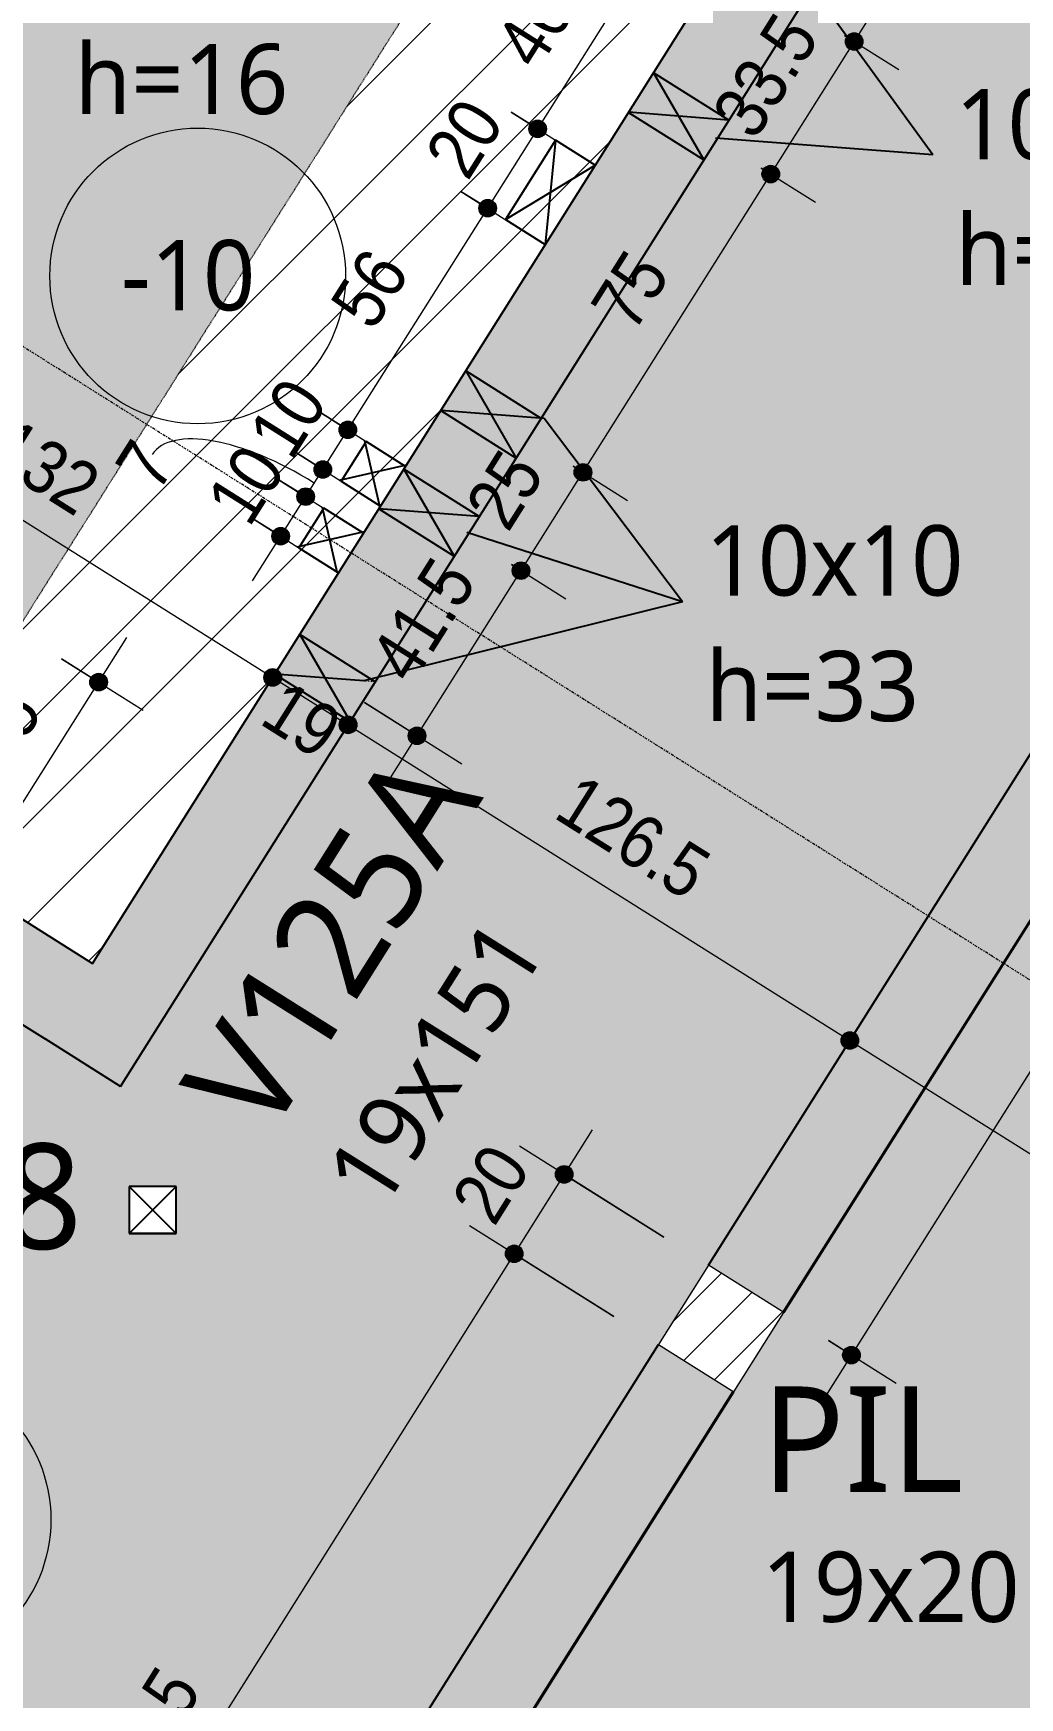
# Model space of a CAD drawing. Extents: x -2131 to 52870, y -3196 to 88043.
# Drawn here: x 42429.2 to 42639.5, y 1501.5 to 1856.6 of the extents above; entities that cross this region are included whole.
import ezdxf

# ---------------------------------------------------------------- set-up
doc = ezdxf.new("R2010")
doc.units = 0
for name, pattern in [('Centro de 6 mm', [1.32, 0.6, -0.24, 0.24, -0.24]), ('Hidden 1_5', [0.22, 0.15, -0.07]), ('Traço', [0.635, 0.3175, -0.3175])]:
    doc.linetypes.add(name, pattern=pattern)
for name, color, linetype, lineweight in [('A-ANNO-DIMS', 7, 'Continuous', 9), ('A-ANNO-DIMS-75', 7, 'Continuous', 9), ('A-DETL-GENF', 7, 'Continuous', 18), ('A-DETL-THIN', 7, 'Continuous', 25), ('A-FLOR', 7, 'Continuous', 25), ('A-FLOR-IDEN', 7, 'Continuous', 9), ('A-GENM', 7, 'Continuous', 25), ('A-GENM-HDLN', 7, 'Traço', 18), ('A-GENM-IDEN', 7, 'Continuous', 9), ('G-ANNO-SYMB', 7, 'Continuous', 9), ('S-BEAM', 7, 'Continuous', 25), ('S-BEAM-HDLN', 7, 'Traço', 25), ('S-BEAM-IDEN', 7, 'Continuous', 9), ('S-COLS-IDEN', 7, 'Continuous', 9)]:
    doc.layers.add(name, color=color, linetype=linetype, lineweight=lineweight)
doc.layers.add('A-DETL', color=7, linetype='Continuous', lineweight=18, true_color=0x00a600)
doc.styles.add('Fira Sans_3', font='', dxfattribs={"width": 0.9, "height": 11.25})
doc.styles.add('Gadugi', font='gadugi.ttf', dxfattribs={"height": 15})
doc.styles.add('Gadugi_6', font='gadugi.ttf', dxfattribs={"height": 22.5})
doc.styles.get('Fira Sans_3').set_extended_font_data('Fira Sans')
doc.dimstyles.new('PED_1_5mm_ESQ_3', dxfattribs={"dimscale": 30.48, "dimtxt": 15.344768, "dimasz": 0.492126, "dimexe": 0.369094, "dimexo": 0.369094, "dimgap": 0.073819, "dimtad": 1, "dimdec": 1, "dimrnd": 0.5, "dimdsep": 46, "dimtxsty": 'Fira Sans_3', "dimblk1": 'DOTSMALL', "dimblk2": 'DOTSMALL', "dimsah": 1, "dimcen": 0.09, "dimdle": 0.369094, "dimazin": 0, "dimtfac": 1, "dimtdec": 4, "dimtix": 1, "dimtmove": 0, "dimatfit": 3, "dimfxl": 1, "dimtvp": 1, "dimtolj": 1, "dimtzin": 0, "dimarcsym": 2})
doc.dimstyles.new('PED_1_5mm_ESQ_5', dxfattribs={"dimscale": 30.48, "dimtxt": 15.344768, "dimasz": 0.492126, "dimexe": 0.369094, "dimexo": 0.369094, "dimgap": 0.073819, "dimtad": 1, "dimdec": 1, "dimrnd": 0.5, "dimdsep": 46, "dimtxsty": 'Fira Sans_3', "dimblk1": 'DOTSMALL', "dimblk2": 'DOTSMALL', "dimsah": 1, "dimcen": 0.09, "dimdle": 0.369094, "dimazin": 0, "dimtfac": 1, "dimtdec": 4, "dimtix": 1, "dimtmove": 1, "dimatfit": 3, "dimfxl": 1, "dimtvp": 1, "dimtolj": 1, "dimtzin": 0, "dimarcsym": 2})
doc.dimstyles.new('PED_1_5mm_ESQ_6', dxfattribs={"dimscale": 30.48, "dimtxt": 15.344768, "dimasz": 0.492126, "dimexe": 0.369094, "dimexo": 0.369094, "dimgap": 0.073819, "dimtad": 1, "dimdec": 1, "dimrnd": 0.5, "dimdsep": 46, "dimtxsty": 'Fira Sans_3', "dimblk1": 'DOTSMALL', "dimblk2": 'DOTSMALL', "dimsah": 1, "dimcen": 0.09, "dimdle": 0.369094, "dimazin": 0, "dimtfac": 1, "dimtdec": 4, "dimtix": 1, "dimtmove": 2, "dimatfit": 3, "dimfxl": 1, "dimtvp": 1, "dimtolj": 1, "dimtzin": 0, "dimarcsym": 2})
doc.dimstyles.new('PED_1_5mm_ESQ_7', dxfattribs={"dimscale": 30.48, "dimtxt": 15.344768, "dimasz": 0.492126, "dimexe": 0.369094, "dimexo": 0.369094, "dimgap": 0.073819, "dimtad": 1, "dimdec": 1, "dimrnd": 0.5, "dimdsep": 46, "dimtxsty": 'Fira Sans_3', "dimblk1": 'DOTSMALL', "dimblk2": 'DOTSMALL', "dimsah": 1, "dimcen": 0.09, "dimdle": 0.369094, "dimazin": 0, "dimtfac": 1, "dimtdec": 4, "dimtix": 1, "dimtmove": 0, "dimatfit": 3, "dimfxl": 1, "dimtvp": 1, "dimtolj": 1, "dimtzin": 0, "dimarcsym": 2})
pattern_1 = [(45, (44240.043, 0), (-10.6066, 10.6066), [])]

# ---------------------------------------------------------------- blocks, each defined once
blk = doc.blocks.new('PED_FURO_RETANGULAR_R04_2020 - 10x10x33-3488653-PL C 001 - FORMA DO TÉRREO')
at = {"layer": 'A-GENM-HDLN'}
for p, q in [((-5, 9.5), (5, -9.5)), ((-5, -9.5), (5, 9.5)), ((-5, -9.5), (-5, 9.5)), ((5, 9.5), (5, -9.5))]:
    blk.add_line(p, q, dxfattribs=at)
blk = doc.blocks.new('PED_FURO_RETANGULAR_R04_2020 - 10x10x33-V34-PL C 001 - FORMA DO TÉRREO')
at = {"layer": 'A-GENM-HDLN'}
for p, q in [((-5, 9.5), (5, -9.5)), ((-5, -9.5), (5, 9.5)), ((-5, -9.5), (-5, 9.5)), ((5, 9.5), (5, -9.5))]:
    blk.add_line(p, q, dxfattribs=at)
blk = doc.blocks.new('PED_FURO_RETANGULAR_R04_2020 - 10x10x33-V35-PL C 001 - FORMA DO TÉRREO')
at = {"layer": 'A-GENM-HDLN'}
for p, q in [((-5, 9.5), (5, -9.5)), ((-5, -9.5), (5, 9.5)), ((-5, -9.5), (-5, 9.5)), ((5, 9.5), (5, -9.5))]:
    blk.add_line(p, q, dxfattribs=at)
blk = doc.blocks.new('PED_TAG_LAJE_R03 - TÍTULO_ESPESSURA_REBAIXO-2582888-PL C 001 - FORMA DO TÉRREO')
at = {"layer": 'A-FLOR-IDEN'}
blk.add_circle((-0.1083, -0.7611), 0.4205, dxfattribs=at)
blk = doc.blocks.new('DIMBLOCK196-PL C 001 - FORMA DO TÉRREO')
at = {"layer": 'A-ANNO-DIMS-75', "transparency": 16777216}
h = blk.add_hatch(color=256, dxfattribs=at)
edge = h.paths.add_edge_path(flags=0)
edge.add_arc((42368.68, 1789.38), 1.87, 0, 360)
h = blk.add_hatch(color=256, dxfattribs=at)
edge = h.paths.add_edge_path(flags=0)
edge.add_arc((42480.21, 1719.19), 1.88, 0, 360)
for p, q in [((42364.1, 1782.1), (42374.68, 1798.9)), ((42368.68, 1789.38), (42364.1, 1782.1)), ((42368.68, 1789.38), (42480.21, 1719.19)), ((42475.63, 1711.91), (42486.2, 1728.71)), ((42480.21, 1719.19), (42475.63, 1711.91))]:
    blk.add_line(p, q, dxfattribs=at)
for centre, radius in [((42368.68, 1789.38), 1.87), ((42480.21, 1719.19), 1.88)]:
    blk.add_circle(centre, radius, dxfattribs=at)
at = {"layer": 'A-ANNO-DIMS-75', "color": 0, "transparency": 16777216, "insert": (42425.2, 1774.88), "char_height": 11.25, "width": 24.7877, "attachment_point": 1, "rotation": 327.8147, "line_spacing_factor": 1.049215, "style": 'Fira Sans_3'}
blk.add_mtext('132', dxfattribs=at)
blk = doc.blocks.new('_DotSmall')
at = {"color": 0, "linetype": 'ByBlock', "const_width": 0.5}
blk.add_lwpolyline([(-0.0625, 0, 1), (0.0625, 0, 1)], format="xyb", close=True, dxfattribs=at)
blk = doc.blocks.new('DIMBLOCK197-PL C 001 - FORMA DO TÉRREO')
at = {"layer": 'A-ANNO-DIMS-75', "transparency": 16777216}
h = blk.add_hatch(color=256, dxfattribs=at)
edge = h.paths.add_edge_path(flags=0)
edge.add_arc((42480.21, 1719.19), 1.88, 0, 360)
h = blk.add_hatch(color=256, dxfattribs=at)
edge = h.paths.add_edge_path(flags=0)
edge.add_arc((42496.29, 1709.07), 1.88, 0, 360)
for p, q in [((42475.63, 1711.91), (42486.2, 1728.71)), ((42480.21, 1719.19), (42475.63, 1711.91)), ((42480.21, 1719.19), (42496.29, 1709.07)), ((42491.71, 1701.79), (42502.28, 1718.59)), ((42496.29, 1709.07), (42491.71, 1701.79))]:
    blk.add_line(p, q, dxfattribs=at)
for centre in [(42480.21, 1719.19), (42496.29, 1709.07)]:
    blk.add_circle(centre, 1.88, dxfattribs=at)
at = {"layer": 'A-ANNO-DIMS-75', "color": 0, "transparency": 16777216, "insert": (42483.07, 1719.01), "char_height": 11.25, "width": 16.7612, "attachment_point": 1, "rotation": 327.8147, "line_spacing_factor": 1.049215, "style": 'Fira Sans_3'}
blk.add_mtext('19', dxfattribs=at)
blk = doc.blocks.new('DIMBLOCK198-PL C 001 - FORMA DO TÉRREO')
at = {"layer": 'A-ANNO-DIMS-75', "transparency": 16777216}
h = blk.add_hatch(color=256, dxfattribs=at)
edge = h.paths.add_edge_path(flags=0)
edge.add_arc((42496.29, 1709.07), 1.88, 0, 360)
h = blk.add_hatch(color=256, dxfattribs=at)
edge = h.paths.add_edge_path(flags=0)
edge.add_arc((42603.28, 1641.73), 1.87, 0, 360)
for p, q in [((42491.71, 1701.79), (42502.28, 1718.59)), ((42496.29, 1709.07), (42491.71, 1701.79)), ((42496.29, 1709.07), (42603.28, 1641.73)), ((42598.7, 1634.46), (42609.27, 1651.26)), ((42603.28, 1641.73), (42598.7, 1634.46))]:
    blk.add_line(p, q, dxfattribs=at)
for centre, radius in [((42496.29, 1709.07), 1.88), ((42603.28, 1641.73), 1.87)]:
    blk.add_circle(centre, radius, dxfattribs=at)
at = {"layer": 'A-ANNO-DIMS-75', "color": 0, "transparency": 16777216, "insert": (42545.79, 1698.98), "char_height": 11.25, "width": 38.2439, "attachment_point": 1, "rotation": 327.8147, "line_spacing_factor": 1.049215, "style": 'Fira Sans_3'}
blk.add_mtext('126.5', dxfattribs=at)
blk = doc.blocks.new('DIMBLOCK199-PL C 001 - FORMA DO TÉRREO')
at = {"layer": 'A-ANNO-DIMS-75', "transparency": 16777216}
h = blk.add_hatch(color=256, dxfattribs=at)
edge = h.paths.add_edge_path(flags=0)
edge.add_arc((42603.28, 1641.73), 1.87, 0, 360)
h = blk.add_hatch(color=256, dxfattribs=at)
edge = h.paths.add_edge_path(flags=0)
edge.add_arc((42732.5, 1560.4), 1.88, 0, 360)
for p, q in [((42598.7, 1634.46), (42609.27, 1651.26)), ((42603.28, 1641.73), (42598.7, 1634.46)), ((42603.28, 1641.73), (42732.5, 1560.4)), ((42727.92, 1553.13), (42738.49, 1569.93)), ((42732.5, 1560.4), (42727.92, 1553.13))]:
    blk.add_line(p, q, dxfattribs=at)
for centre, radius in [((42603.28, 1641.73), 1.87), ((42732.5, 1560.4), 1.88)]:
    blk.add_circle(centre, radius, dxfattribs=at)
at = {"layer": 'A-ANNO-DIMS-75', "color": 0, "transparency": 16777216, "insert": (42664.07, 1624.54), "char_height": 11.25, "width": 37.7717, "attachment_point": 1, "rotation": 327.8147, "line_spacing_factor": 1.049215, "style": 'Fira Sans_3'}
blk.add_mtext('152.5', dxfattribs=at)
blk = doc.blocks.new('DIMBLOCK264-PL C 001 - FORMA DO TÉRREO')
at = {"layer": 'A-ANNO-DIMS-75', "transparency": 16777216}
h = blk.add_hatch(color=256, dxfattribs=at)
edge = h.paths.add_edge_path(flags=0)
edge.add_arc((42443.09, 1718.19), 1.88, 0, 360)
h = blk.add_hatch(color=256, dxfattribs=at)
edge = h.paths.add_edge_path(flags=0)
edge.add_arc((42415.66, 1674.61), 1.88, 0, 360)
for p, q in [((42415.66, 1674.61), (42449.08, 1727.71)), ((42435.16, 1723.18), (42452.61, 1712.2)), ((42443.09, 1718.19), (42435.16, 1723.18)), ((42422.93, 1670.03), (42406.13, 1680.6)), ((42415.66, 1674.61), (42422.93, 1670.03))]:
    blk.add_line(p, q, dxfattribs=at)
for centre in [(42443.09, 1718.19), (42415.66, 1674.61)]:
    blk.add_circle(centre, 1.88, dxfattribs=at)
at = {"layer": 'A-ANNO-DIMS-75', "color": 0, "transparency": 16777216, "insert": (42407.79, 1695.57), "char_height": 11.25, "width": 29.2731, "attachment_point": 1, "rotation": 57.8147, "line_spacing_factor": 1.049215, "style": 'Fira Sans_3'}
blk.add_mtext('51.5', dxfattribs=at)
blk = doc.blocks.new('DIMBLOCK265-PL C 001 - FORMA DO TÉRREO')
at = {"layer": 'A-ANNO-DIMS-75', "transparency": 16777216}
h = blk.add_hatch(color=256, dxfattribs=at)
edge = h.paths.add_edge_path(flags=0)
edge.add_arc((42533.17, 1741.98), 1.87, 0, 360)
h = blk.add_hatch(color=256, dxfattribs=at)
edge = h.paths.add_edge_path(flags=0)
edge.add_arc((42510.99, 1706.73), 1.87, 0, 360)
for p, q in [((42505, 1697.21), (42533.17, 1741.98)), ((42531.11, 1743.28), (42542.7, 1735.99)), ((42533.17, 1741.98), (42531.11, 1743.28)), ((42499.75, 1713.81), (42520.51, 1700.74)), ((42510.99, 1706.73), (42499.75, 1713.81))]:
    blk.add_line(p, q, dxfattribs=at)
for centre in [(42533.17, 1741.98), (42510.99, 1706.73)]:
    blk.add_circle(centre, 1.87, dxfattribs=at)
at = {"layer": 'A-ANNO-DIMS-75', "color": 0, "transparency": 16777216, "insert": (42500.39, 1723.37), "char_height": 11.25, "width": 29.7452, "attachment_point": 1, "rotation": 57.8148, "line_spacing_factor": 1.049215, "style": 'Fira Sans_3'}
blk.add_mtext('41.5', dxfattribs=at)
blk = doc.blocks.new('DIMBLOCK266-PL C 001 - FORMA DO TÉRREO')
at = {"layer": 'A-ANNO-DIMS-75', "transparency": 16777216}
h = blk.add_hatch(color=256, dxfattribs=at)
edge = h.paths.add_edge_path(flags=0)
edge.add_arc((42546.36, 1762.94), 1.88, 0, 360)
h = blk.add_hatch(color=256, dxfattribs=at)
edge = h.paths.add_edge_path(flags=0)
edge.add_arc((42533.17, 1741.98), 1.87, 0, 360)
for p, q in [((42533.17, 1741.98), (42546.36, 1762.94)), ((42544.3, 1764.24), (42555.89, 1756.95)), ((42546.36, 1762.94), (42544.3, 1764.24)), ((42531.11, 1743.28), (42542.7, 1735.99)), ((42533.17, 1741.98), (42531.11, 1743.28))]:
    blk.add_line(p, q, dxfattribs=at)
for centre, radius in [((42546.36, 1762.94), 1.88), ((42533.17, 1741.98), 1.87)]:
    blk.add_circle(centre, radius, dxfattribs=at)
at = {"layer": 'A-ANNO-DIMS-75', "color": 0, "transparency": 16777216, "insert": (42520.86, 1755.88), "char_height": 11.25, "width": 17.2334, "attachment_point": 1, "rotation": 57.8148, "line_spacing_factor": 1.049215, "style": 'Fira Sans_3'}
blk.add_mtext('25', dxfattribs=at)
blk = doc.blocks.new('DIMBLOCK267-PL C 001 - FORMA DO TÉRREO')
at = {"layer": 'A-ANNO-DIMS-75', "transparency": 16777216}
h = blk.add_hatch(color=256, dxfattribs=at)
edge = h.paths.add_edge_path(flags=0)
edge.add_arc((42586.41, 1826.57), 1.87, 0, 360)
h = blk.add_hatch(color=256, dxfattribs=at)
edge = h.paths.add_edge_path(flags=0)
edge.add_arc((42546.36, 1762.94), 1.88, 0, 360)
for p, q in [((42546.36, 1762.94), (42586.41, 1826.57)), ((42584.35, 1827.86), (42595.93, 1820.57)), ((42586.41, 1826.57), (42584.35, 1827.86)), ((42544.3, 1764.24), (42555.89, 1756.95)), ((42546.36, 1762.94), (42544.3, 1764.24))]:
    blk.add_line(p, q, dxfattribs=at)
for centre, radius in [((42586.41, 1826.57), 1.87), ((42546.36, 1762.94), 1.88)]:
    blk.add_circle(centre, radius, dxfattribs=at)
at = {"layer": 'A-ANNO-DIMS-75', "color": 0, "transparency": 16777216, "insert": (42547.63, 1798.42), "char_height": 11.25, "width": 16.5251, "attachment_point": 1, "rotation": 57.8148, "line_spacing_factor": 1.049215, "style": 'Fira Sans_3'}
blk.add_mtext('75', dxfattribs=at)
blk = doc.blocks.new('DIMBLOCK268-PL C 001 - FORMA DO TÉRREO')
at = {"layer": 'A-ANNO-DIMS-75', "transparency": 16777216}
h = blk.add_hatch(color=256, dxfattribs=at)
edge = h.paths.add_edge_path(flags=0)
edge.add_arc((42604.2, 1854.84), 1.87, 0, 360)
h = blk.add_hatch(color=256, dxfattribs=at)
edge = h.paths.add_edge_path(flags=0)
edge.add_arc((42586.41, 1826.57), 1.87, 0, 360)
for p, q in [((42586.41, 1826.57), (42610.19, 1864.36)), ((42602.14, 1856.13), (42613.72, 1848.85)), ((42604.2, 1854.84), (42602.14, 1856.13)), ((42584.35, 1827.86), (42595.93, 1820.57)), ((42586.41, 1826.57), (42584.35, 1827.86))]:
    blk.add_line(p, q, dxfattribs=at)
for centre in [(42604.2, 1854.84), (42586.41, 1826.57)]:
    blk.add_circle(centre, 1.87, dxfattribs=at)
at = {"layer": 'A-ANNO-DIMS-75', "color": 0, "transparency": 16777216, "insert": (42573.46, 1839.46), "char_height": 11.25, "width": 30.4535, "attachment_point": 1, "rotation": 57.8148, "line_spacing_factor": 1.049215, "style": 'Fira Sans_3'}
blk.add_mtext('33.5', dxfattribs=at)
blk = doc.blocks.new('DIMBLOCK269-PL C 001 - FORMA DO TÉRREO')
at = {"layer": 'A-ANNO-DIMS-75', "transparency": 16777216}
h = blk.add_hatch(color=256, dxfattribs=at)
edge = h.paths.add_edge_path(flags=0)
edge.add_arc((42487.25, 1757.77), 1.87, 0, 360)
h = blk.add_hatch(color=256, dxfattribs=at)
edge = h.paths.add_edge_path(flags=0)
edge.add_arc((42481.91, 1749.31), 1.87, 0, 360)
for p, q in [((42481.62, 1761.31), (42496.76, 1751.76)), ((42487.25, 1757.77), (42481.62, 1761.31)), ((42475.91, 1739.79), (42487.25, 1757.77)), ((42476.28, 1752.86), (42491.43, 1743.31)), ((42481.91, 1749.31), (42476.28, 1752.86))]:
    blk.add_line(p, q, dxfattribs=at)
for centre in [(42487.25, 1757.77), (42481.91, 1749.31)]:
    blk.add_circle(centre, 1.87, dxfattribs=at)
at = {"layer": 'A-ANNO-DIMS-75', "color": 0, "transparency": 16777216, "insert": (42465.67, 1756.97), "char_height": 11.25, "width": 17.2334, "attachment_point": 1, "rotation": 57.7592, "line_spacing_factor": 1.049215, "style": 'Fira Sans_3'}
blk.add_mtext('10', dxfattribs=at)
blk = doc.blocks.new('DIMBLOCK270-PL C 001 - FORMA DO TÉRREO')
at = {"layer": 'A-ANNO-DIMS-75', "transparency": 16777216}
h = blk.add_hatch(color=256, dxfattribs=at)
edge = h.paths.add_edge_path(flags=0)
edge.add_arc((42490.89, 1763.54), 1.87, 0, 360)
h = blk.add_hatch(color=256, dxfattribs=at)
edge = h.paths.add_edge_path(flags=0)
edge.add_arc((42487.25, 1757.77), 1.87, 0, 360)
for p, q in [((42485.27, 1767.09), (42500.41, 1757.54)), ((42490.89, 1763.54), (42485.27, 1767.09)), ((42481.62, 1761.31), (42496.76, 1751.76)), ((42487.25, 1757.77), (42481.62, 1761.31)), ((42487.25, 1757.77), (42490.89, 1763.54))]:
    blk.add_line(p, q, dxfattribs=at)
for centre in [(42490.89, 1763.54), (42487.25, 1757.77)]:
    blk.add_circle(centre, 1.87, dxfattribs=at)
blk.add_ellipse((42481.99, 1749.44), major_axis=(-27.45, 17.31), ratio=0.408559, start_param=4.712389, end_param=6.283185, dxfattribs=at)
at = {"layer": 'A-ANNO-DIMS-75', "color": 0, "transparency": 16777216, "insert": (42446.22, 1764.32), "char_height": 11.25, "width": 7.7904, "attachment_point": 1, "rotation": 57.7592, "line_spacing_factor": 1.049215, "style": 'Fira Sans_3'}
blk.add_mtext('7', dxfattribs=at)
blk = doc.blocks.new('DIMBLOCK271-PL C 001 - FORMA DO TÉRREO')
at = {"layer": 'A-ANNO-DIMS-75', "transparency": 16777216}
h = blk.add_hatch(color=256, dxfattribs=at)
edge = h.paths.add_edge_path(flags=0)
edge.add_arc((42496.22, 1772), 1.87, 0, 360)
h = blk.add_hatch(color=256, dxfattribs=at)
edge = h.paths.add_edge_path(flags=0)
edge.add_arc((42490.89, 1763.54), 1.87, 0, 360)
for p, q in [((42490.61, 1775.54), (42505.74, 1766)), ((42496.22, 1772), (42490.61, 1775.54)), ((42490.89, 1763.54), (42496.22, 1772)), ((42485.27, 1767.09), (42500.41, 1757.54)), ((42490.89, 1763.54), (42485.27, 1767.09))]:
    blk.add_line(p, q, dxfattribs=at)
for centre in [(42496.22, 1772), (42490.89, 1763.54)]:
    blk.add_circle(centre, 1.87, dxfattribs=at)
at = {"layer": 'A-ANNO-DIMS-75', "color": 0, "transparency": 16777216, "insert": (42474.65, 1771.21), "char_height": 11.25, "width": 17.2334, "attachment_point": 1, "rotation": 57.7592, "line_spacing_factor": 1.049215, "style": 'Fira Sans_3'}
blk.add_mtext('10', dxfattribs=at)
blk = doc.blocks.new('DIMBLOCK272-PL C 001 - FORMA DO TÉRREO')
at = {"layer": 'A-ANNO-DIMS-75', "transparency": 16777216}
h = blk.add_hatch(color=256, dxfattribs=at)
edge = h.paths.add_edge_path(flags=0)
edge.add_arc((42526.05, 1819.29), 1.87, 0, 360)
h = blk.add_hatch(color=256, dxfattribs=at)
edge = h.paths.add_edge_path(flags=0)
edge.add_arc((42496.22, 1772), 1.87, 0, 360)
for p, q in [((42520.36, 1822.89), (42535.57, 1813.29)), ((42526.05, 1819.29), (42520.36, 1822.89)), ((42496.22, 1772), (42526.05, 1819.29)), ((42490.61, 1775.54), (42505.74, 1766)), ((42496.22, 1772), (42490.61, 1775.54))]:
    blk.add_line(p, q, dxfattribs=at)
for centre in [(42526.05, 1819.29), (42496.22, 1772)]:
    blk.add_circle(centre, 1.87, dxfattribs=at)
at = {"layer": 'A-ANNO-DIMS-75', "color": 0, "transparency": 16777216, "insert": (42492.07, 1798.83), "char_height": 11.25, "width": 17.9416, "attachment_point": 1, "rotation": 57.7592, "line_spacing_factor": 1.049215, "style": 'Fira Sans_3'}
blk.add_mtext('56', dxfattribs=at)
blk = doc.blocks.new('DIMBLOCK273-PL C 001 - FORMA DO TÉRREO')
at = {"layer": 'A-ANNO-DIMS-75', "transparency": 16777216}
h = blk.add_hatch(color=256, dxfattribs=at)
edge = h.paths.add_edge_path(flags=0)
edge.add_arc((42536.72, 1836.21), 1.87, 0, 360)
h = blk.add_hatch(color=256, dxfattribs=at)
edge = h.paths.add_edge_path(flags=0)
edge.add_arc((42526.05, 1819.29), 1.87, 0, 360)
for p, q in [((42531.03, 1839.8), (42546.24, 1830.21)), ((42536.72, 1836.21), (42531.03, 1839.8)), ((42526.05, 1819.29), (42536.72, 1836.21)), ((42520.36, 1822.89), (42535.57, 1813.29)), ((42526.05, 1819.29), (42520.36, 1822.89))]:
    blk.add_line(p, q, dxfattribs=at)
for centre in [(42536.72, 1836.21), (42526.05, 1819.29)]:
    blk.add_circle(centre, 1.87, dxfattribs=at)
at = {"layer": 'A-ANNO-DIMS-75', "color": 0, "transparency": 16777216, "insert": (42512.27, 1830.86), "char_height": 11.25, "width": 18.1776, "attachment_point": 1, "rotation": 57.7592, "line_spacing_factor": 1.049215, "style": 'Fira Sans_3'}
blk.add_mtext('20', dxfattribs=at)
blk = doc.blocks.new('DIMBLOCK274-PL C 001 - FORMA DO TÉRREO')
at = {"layer": 'A-ANNO-DIMS-75', "transparency": 16777216}
h = blk.add_hatch(color=256, dxfattribs=at)
edge = h.paths.add_edge_path(flags=0)
edge.add_arc((42561.65, 1875.73), 1.87, 0, 360)
h = blk.add_hatch(color=256, dxfattribs=at)
edge = h.paths.add_edge_path(flags=0)
edge.add_arc((42536.72, 1836.21), 1.87, 0, 360)
for p, q in [((42555.91, 1879.35), (42571.16, 1869.73)), ((42561.65, 1875.73), (42555.91, 1879.35)), ((42536.72, 1836.21), (42561.65, 1875.73)), ((42531.03, 1839.8), (42546.24, 1830.21)), ((42536.72, 1836.21), (42531.03, 1839.8))]:
    blk.add_line(p, q, dxfattribs=at)
for centre in [(42561.65, 1875.73), (42536.72, 1836.21)]:
    blk.add_circle(centre, 1.87, dxfattribs=at)
at = {"layer": 'A-ANNO-DIMS-75', "color": 0, "transparency": 16777216, "insert": (42527.13, 1854.41), "char_height": 11.25, "width": 31.3978, "attachment_point": 1, "rotation": 57.7592, "line_spacing_factor": 1.049215, "style": 'Fira Sans_3'}
blk.add_mtext('46.5', dxfattribs=at)
blk = doc.blocks.new('DIMBLOCK339-PL C 001 - FORMA DO TÉRREO')
at = {"layer": 'A-ANNO-DIMS-75', "transparency": 16777216}
h = blk.add_hatch(color=256, dxfattribs=at)
edge = h.paths.add_edge_path(flags=0)
edge.add_arc((43055.57, 1707.62), 1.87, 0, 360)
h = blk.add_hatch(color=256, dxfattribs=at)
edge = h.paths.add_edge_path(flags=0)
edge.add_arc((42660.65, 1080.14), 1.87, 0, 360)
for p, q in [((42942.37, 1778.86), (43065.09, 1701.62)), ((43055.57, 1707.62), (42942.37, 1778.86)), ((43055.57, 1707.62), (42654.66, 1070.62)), ((42547.45, 1151.39), (42670.18, 1074.15)), ((42660.65, 1080.14), (42547.45, 1151.39))]:
    blk.add_line(p, q, dxfattribs=at)
for centre in [(43055.57, 1707.62), (42660.65, 1080.14)]:
    blk.add_circle(centre, 1.87, dxfattribs=at)
at = {"layer": 'A-ANNO-DIMS-75', "color": 0, "transparency": 16777216, "insert": (42834.69, 1390.14), "char_height": 11.25, "width": 37.5357, "attachment_point": 1, "rotation": 57.8147, "line_spacing_factor": 1.049215, "style": 'Fira Sans_3'}
blk.add_mtext('741.5', dxfattribs=at)
blk = doc.blocks.new('DIMBLOCK522-PL C 001 - FORMA DO TÉRREO')
at = {"layer": 'A-ANNO-DIMS-75', "transparency": 16777216}
h = blk.add_hatch(color=256, dxfattribs=at)
edge = h.paths.add_edge_path(flags=0)
edge.add_arc((42758.65, 1638.33), 1.88, 0, 360)
h = blk.add_hatch(color=256, dxfattribs=at)
edge = h.paths.add_edge_path(flags=0)
edge.add_arc((42546.39, 1301.06), 1.88, 0, 360)
for p, q in [((42765.53, 1634), (42749.13, 1644.32)), ((42540.39, 1291.54), (42758.65, 1638.33)), ((42758.65, 1638.33), (42765.53, 1634)), ((42553.26, 1296.74), (42536.86, 1307.06)), ((42546.39, 1301.06), (42553.26, 1296.74))]:
    blk.add_line(p, q, dxfattribs=at)
for centre in [(42758.65, 1638.33), (42546.39, 1301.06)]:
    blk.add_circle(centre, 1.88, dxfattribs=at)
at = {"layer": 'A-ANNO-DIMS-75', "color": 0, "transparency": 16777216, "insert": (42628.47, 1464.95), "char_height": 11.25, "width": 40.3685, "attachment_point": 1, "rotation": 57.8147, "line_spacing_factor": 1.049215, "style": 'Fira Sans_3'}
blk.add_mtext('398.5', dxfattribs=at)
blk = doc.blocks.new('DIMBLOCK631-PL C 001 - FORMA DO TÉRREO')
at = {"layer": 'A-ANNO-DIMS-75', "transparency": 16777216}
h = blk.add_hatch(color=256, dxfattribs=at)
edge = h.paths.add_edge_path(flags=0)
edge.add_arc((42542.36, 1613.17), 1.88, 0, 360)
h = blk.add_hatch(color=256, dxfattribs=at)
edge = h.paths.add_edge_path(flags=0)
edge.add_arc((42531.71, 1596.24), 1.87, 0, 360)
for p, q in [((42548.35, 1622.69), (42531.71, 1596.24)), ((42563.59, 1599.8), (42532.84, 1619.16)), ((42542.36, 1613.17), (42563.59, 1599.8)), ((42552.94, 1582.88), (42522.19, 1602.23)), ((42531.71, 1596.24), (42552.94, 1582.88))]:
    blk.add_line(p, q, dxfattribs=at)
for centre, radius in [((42542.36, 1613.17), 1.88), ((42531.71, 1596.24), 1.87)]:
    blk.add_circle(centre, radius, dxfattribs=at)
at = {"layer": 'A-ANNO-DIMS-75', "color": 0, "transparency": 16777216, "insert": (42517.91, 1607.79), "char_height": 11.25, "width": 18.1776, "attachment_point": 1, "rotation": 57.8147, "line_spacing_factor": 1.049215, "style": 'Fira Sans_3'}
blk.add_mtext('20', dxfattribs=at)
blk = doc.blocks.new('DIMBLOCK632-PL C 001 - FORMA DO TÉRREO')
at = {"layer": 'A-ANNO-DIMS-75', "transparency": 16777216}
h = blk.add_hatch(color=256, dxfattribs=at)
edge = h.paths.add_edge_path(flags=0)
edge.add_arc((42531.71, 1596.24), 1.87, 0, 360)
h = blk.add_hatch(color=256, dxfattribs=at)
edge = h.paths.add_edge_path(flags=0)
edge.add_arc((42391.35, 1373.24), 1.87, 0, 360)
for p, q in [((42552.94, 1582.88), (42522.19, 1602.23)), ((42531.71, 1596.24), (42391.35, 1373.24)), ((42531.71, 1596.24), (42552.94, 1582.88)), ((42384.08, 1377.82), (42400.88, 1367.25)), ((42391.35, 1373.24), (42384.08, 1377.82))]:
    blk.add_line(p, q, dxfattribs=at)
for centre in [(42531.71, 1596.24), (42391.35, 1373.24)]:
    blk.add_circle(centre, 1.87, dxfattribs=at)
at = {"layer": 'A-ANNO-DIMS-75', "color": 0, "transparency": 16777216, "insert": (42437.69, 1480.33), "char_height": 11.25, "width": 39.4243, "attachment_point": 1, "rotation": 57.8147, "line_spacing_factor": 1.049215, "style": 'Fira Sans_3'}
blk.add_mtext('263.5', dxfattribs=at)
blk = doc.blocks.new('DIMBLOCK640-PL C 001 - FORMA DO TÉRREO')
at = {"layer": 'A-ANNO-DIMS-75', "transparency": 16777216}
h = blk.add_hatch(color=256, dxfattribs=at)
edge = h.paths.add_edge_path(flags=0)
edge.add_arc((42738.64, 1789.16), 1.87, 0, 360)
h = blk.add_hatch(color=256, dxfattribs=at)
edge = h.paths.add_edge_path(flags=0)
edge.add_arc((42603.61, 1574.62), 1.87, 0, 360)
for p, q in [((42733.75, 1792.24), (42748.16, 1783.17)), ((42738.64, 1789.16), (42733.75, 1792.24)), ((42738.64, 1789.16), (42597.62, 1565.1)), ((42598.72, 1577.7), (42613.14, 1568.62)), ((42603.61, 1574.62), (42598.72, 1577.7))]:
    blk.add_line(p, q, dxfattribs=at)
for centre in [(42738.64, 1789.16), (42603.61, 1574.62)]:
    blk.add_circle(centre, 1.87, dxfattribs=at)
at = {"layer": 'A-ANNO-DIMS-75', "color": 0, "transparency": 16777216, "insert": (42647.4, 1677.65), "char_height": 11.25, "width": 38.9521, "attachment_point": 1, "rotation": 57.8147, "line_spacing_factor": 1.049215, "style": 'Fira Sans_3'}
blk.add_mtext('253.5', dxfattribs=at)

msp = doc.modelspace()

# ---------------------------------------------------------------- hatches: boundary and pattern name
at = {"layer": 'A-DETL-GENF', "true_color": 0x48b948}
h = msp.add_hatch(dxfattribs=at)
h.set_pattern_fill('FP_6', color=95, style=0, pattern_type=2)
h.set_pattern_definition(pattern_1)
h.paths.add_polyline_path([(42441.795, 1658.155), (42494.261, 1741.518), (42485.799, 1746.855), (42491.166, 1755.292), (42499.588, 1749.981), (42503.226, 1755.762), (42494.787, 1761.084), (42500.122, 1769.542), (42508.552, 1764.225), (42538.335, 1811.546), (42529.873, 1816.884), (42540.543, 1833.8), (42548.988, 1828.473), (42573.875, 1868.016), (42565.427, 1873.345), (42570.761, 1881.803), (42579.202, 1876.479), (42582.812, 1882.215), (42574.354, 1887.549), (42579.688, 1896.008), (42588.138, 1890.678), (42638.236, 1970.276), (42550.971, 2025.198), (42545.68, 2016.809), (42537.222, 2022.144), (42542.508, 2030.525), (42526.515, 2040.579), (42484.291, 2066.84), (42484.291, 2066.936), (42456.932, 2023.465), (42567.261, 1954.192), (42425.64, 1729.173), (42315.385, 1798.565), (42287.953, 1754.979), (42345.919, 1718.496), (42351.231, 1726.918), (42359.689, 1721.583), (42354.382, 1713.17), (42438.19, 1660.423)], flags=0)
h = msp.add_hatch(dxfattribs=at)
h.set_pattern_fill('FP_6', color=95, style=0, pattern_type=2)
h.set_pattern_definition(pattern_1)
h.paths.add_polyline_path([(42354.382, 1713.17), (42359.689, 1721.583), (42351.231, 1726.918), (42345.919, 1718.496), (42351.231, 1715.153)], flags=0)
h.paths.add_polyline_path([(42494.261, 1741.518), (42499.588, 1749.981), (42491.133, 1755.313), (42485.845, 1746.826), (42491.133, 1743.49)], flags=0)
h.paths.add_polyline_path([(42503.226, 1755.762), (42508.552, 1764.225), (42500.122, 1769.542), (42494.801, 1761.075), (42502.848, 1756)], flags=0)
h.paths.add_polyline_path([(42538.335, 1811.546), (42548.988, 1828.473), (42540.543, 1833.8), (42529.873, 1816.884), (42537.222, 1812.249)], flags=0)
h.paths.add_polyline_path([(42573.875, 1868.016), (42579.202, 1876.479), (42570.761, 1881.803), (42565.427, 1873.345), (42573.249, 1868.411)], flags=0)
h.paths.add_polyline_path([(42582.812, 1882.215), (42588.138, 1890.678), (42579.688, 1896.008), (42574.354, 1887.549), (42579.688, 1884.185)], flags=0)
h.paths.add_polyline_path([(42545.68, 2016.809), (42550.971, 2025.198), (42542.508, 2030.525), (42537.222, 2022.144), (42542.508, 2018.809)], flags=0)
h.paths.add_polyline_path([(42526.749, 2040.433), (42526.711, 2040.467), (42484.395, 2067.006), (42484.291, 2066.84), (42526.721, 2040.451)], flags=0)
at = {"layer": 'A-DETL-GENF', "true_color": 0x808080}
h = msp.add_hatch(dxfattribs=at)
h.set_pattern_fill('FP_5', color=8, style=0, pattern_type=2)
h.set_pattern_definition([(45, (44240.043, 0), (-5.3033, 5.3033), [])])
h.paths.add_polyline_path([(42578.542, 1566.765), (42589.195, 1583.691), (42573.115, 1593.812), (42562.462, 1576.885), (42578.416, 1566.844)], flags=0)
h.paths.add_polyline_path([(42724.224, 1798.236), (42734.851, 1815.18), (42718.797, 1825.283), (42708.144, 1808.357), (42724.191, 1798.257)], flags=0)
at = {"layer": 'A-FLOR', "true_color": 0xff9292}
msp.add_hatch(color=21, dxfattribs=at).paths.add_polyline_path([(42425.64, 1729.173), (42567.261, 1954.192), (42499.277, 1996.878), (42357.702, 1771.932), (42422.106, 1731.397)], flags=0)
at = {"layer": 'A-FLOR', "true_color": 0xfcd5b4}
h = msp.add_hatch(color=254, dxfattribs=at)
h.paths.add_polyline_path([(42422.109, 1353.882), (42761.209, 1892.743), (42654.737, 1960.825), (42447.754, 1631.954), (42320.148, 1712.264), (42187.517, 1501.529), (42422.106, 1353.884)], flags=0)
h.paths.add_polyline_path([(42459.607, 1600.594), (42449.607, 1600.594), (42449.607, 1610.594), (42459.607, 1610.594)], flags=0)
at = {"layer": 'A-FLOR', "true_color": 0xd9d9d9}
msp.add_hatch(color=254, dxfattribs=at).paths.add_polyline_path([(42476.185, 1153.151), (42890.478, 1811.412), (42777.322, 1882.602), (42363.006, 1224.441), (42474.17, 1154.42)], flags=0)
at = {"layer": 'S-BEAM', "true_color": 0xff80ff}
h = msp.add_hatch(color=211, dxfattribs=at)
h.paths.add_polyline_path([(42438.186, 1343.757), (42578.542, 1566.765), (42562.462, 1576.885), (42422.106, 1353.877), (42437.971, 1343.893)], flags=0)
h.paths.add_polyline_path([(42589.195, 1583.691), (42724.191, 1798.257), (42708.144, 1808.357), (42573.115, 1593.812), (42589.076, 1583.767)], flags=0)
h.paths.add_polyline_path([(42734.877, 1815.163), (42777.322, 1882.602), (42777.331, 1882.615), (42875.127, 2038.148), (42859.112, 2048.227), (42771.363, 1908.803), (42771.498, 1908.716), (42761.233, 1892.709), (42718.797, 1825.283), (42734.851, 1815.18)], flags=0)
at = {"layer": 'S-BEAM', "true_color": 0x00bcb8}
for points in [[(42447.754, 1631.954), (42654.316, 1960.156), (42638.236, 1970.276), (42431.674, 1642.074), (42447.409, 1632.171)], [(42431.674, 1642.074), (42441.795, 1658.155), (42246.292, 1781.199), (42236.171, 1765.119), (42425.64, 1645.872)]]:
    msp.add_hatch(color=132, dxfattribs=at).paths.add_polyline_path(points, flags=0)

# ---------------------------------------------------------------- linework, layer by layer
at = {"layer": 'A-DETL', "color": 7}
for p, q in [((42441.795, 1658.155), (42638.236, 1970.276)), ((42287.953, 1754.979), (42441.795, 1658.155)), ((42573.115, 1593.812), (42562.462, 1576.885)), ((42589.195, 1583.691), (42573.115, 1593.812)), ((42578.542, 1566.765), (42589.195, 1583.691)), ((42562.462, 1576.885), (42578.542, 1566.765))]:
    msp.add_line(p, q, dxfattribs=at)
at = {"layer": 'A-DETL', "color": 7, "lineweight": 9}
msp.add_line((42638.236, 1970.276), (42495.659, 1743.74), dxfattribs=at)
at = {"layer": 'A-DETL', "color": 7, "linetype": 'Hidden 1_5'}
msp.add_line((42567.261, 1954.192), (42425.64, 1729.173), dxfattribs=at)
at = {"layer": 'A-DETL-THIN'}
for p, q in [((42621.004, 1830.662), (42594.925, 1866.557)), ((42561.409, 1848.207), (42572.161, 1829.625)), ((42577.488, 1838.089), (42556.052, 1839.748)), ((42540.54, 1833.801), (42538.333, 1811.542)), ((42621.004, 1830.662), (42574.595, 1834.254)), ((42529.871, 1816.885), (42548.991, 1828.477)), ((42521.365, 1784.583), (42532.119, 1766)), ((42538.113, 1774.411), (42516.039, 1776.12)), ((42567.559, 1735.334), (42538.113, 1774.411)), ((42499.776, 1769.76), (42503.023, 1755.439)), ((42494.441, 1761.302), (42508.755, 1764.546)), ((42508.175, 1763.625), (42518.929, 1745.041)), ((42490.788, 1755.531), (42493.915, 1741.735)), ((42524.255, 1753.505), (42502.848, 1755.162)), ((42485.453, 1747.072), (42499.805, 1750.326)), ((42567.559, 1735.334), (42521.615, 1750.076)), ((42567.559, 1735.334), (42499.624, 1718.443)), ((42485.989, 1728.374), (42496.743, 1709.791)), ((42499.624, 1718.443), (42480.662, 1719.911)), ((42449.607, 1610.594), (42459.607, 1600.594)), ((42449.607, 1600.594), (42459.607, 1610.594)), ((42459.607, 1600.594), (42449.607, 1600.594))]:
    msp.add_line(p, q, dxfattribs=at)
at = {"layer": 'A-FLOR'}
for p, q in [((42540.543, 1833.8), (42529.873, 1816.884)), ((42548.988, 1828.473), (42540.543, 1833.8)), ((42529.873, 1816.884), (42538.335, 1811.546)), ((42500.122, 1769.542), (42494.787, 1761.084)), ((42508.552, 1764.225), (42500.122, 1769.542)), ((42494.787, 1761.084), (42503.226, 1755.762)), ((42491.133, 1755.313), (42485.799, 1746.855)), ((42499.588, 1749.981), (42491.133, 1755.313)), ((42485.799, 1746.855), (42494.261, 1741.518)), ((42459.607, 1610.594), (42449.607, 1610.594)), ((42449.607, 1610.594), (42449.607, 1600.594)), ((42459.607, 1600.594), (42459.607, 1610.594)), ((42449.607, 1600.594), (42459.607, 1600.594))]:
    msp.add_line(p, q, dxfattribs=at)
at = {"layer": 'G-ANNO-SYMB', "linetype": 'Centro de 6 mm'}
msp.add_line((42838.241, 1530.925), (40971.192, 2705.999), dxfattribs=at)
at = {"layer": 'S-BEAM'}
for p, q in [((42441.795, 1658.155), (42638.236, 1970.276)), ((42447.754, 1631.954), (42654.316, 1960.156)), ((42573.115, 1593.812), (42708.144, 1808.357)), ((42589.195, 1583.691), (42724.224, 1798.236)), ((42287.953, 1754.979), (42441.795, 1658.155)), ((42320.148, 1712.266), (42431.674, 1642.074)), ((42447.754, 1631.954), (42431.674, 1642.074)), ((42422.106, 1353.877), (42562.462, 1576.885)), ((42438.186, 1343.757), (42578.542, 1566.765))]:
    msp.add_line(p, q, dxfattribs=at)
at = {"layer": 'S-BEAM-HDLN', "linetype": 'Continuous'}
for p, q in [((42577.488, 1838.089), (42561.409, 1848.208)), ((42556.082, 1839.745), (42572.161, 1829.625)), ((42589.067, 1583.772), (42724.174, 1798.268)), ((42537.446, 1774.463), (42521.365, 1784.583)), ((42516.039, 1776.12), (42532.119, 1766)), ((42524.255, 1753.505), (42508.175, 1763.625)), ((42502.848, 1755.162), (42518.929, 1745.041)), ((42502.069, 1718.254), (42485.989, 1728.374)), ((42480.662, 1719.911), (42496.743, 1709.791)), ((42437.971, 1343.893), (42578.407, 1566.85))]:
    msp.add_line(p, q, dxfattribs=at)

# ---------------------------------------------------------------- block references
at = {"layer": 'A-FLOR-IDEN', "xscale": 74.99999999999996, "yscale": 74.99999999999996, "zscale": 74.99999999999996}
for p in [(42472.343, 1861.921), (42409.517, 1596.606)]:
    msp.add_blockref('PED_TAG_LAJE_R03 - TÍTULO_ESPESSURA_REBAIXO-2582888-PL C 001 - FORMA DO TÉRREO', p, dxfattribs=at)
at = {"layer": 'A-GENM', "linetype": 'Traço', "lineweight": 18, "rotation": 237.814800203734}
for name, p in [('PED_FURO_RETANGULAR_R04_2020 - 10x10x33-V35-PL C 001 - FORMA DO TÉRREO', (42566.784, 1838.917)), ('PED_FURO_RETANGULAR_R04_2020 - 10x10x33-V34-PL C 001 - FORMA DO TÉRREO', (42526.742, 1775.291)), ('PED_FURO_RETANGULAR_R04_2020 - 10x10x33-V34-PL C 001 - FORMA DO TÉRREO', (42513.552, 1754.333)), ('PED_FURO_RETANGULAR_R04_2020 - 10x10x33-3488653-PL C 001 - FORMA DO TÉRREO', (42491.366, 1719.083))]:
    msp.add_blockref(name, p, dxfattribs=at)

# ---------------------------------------------------------------- texts
at = {"layer": 'A-FLOR-IDEN', "attachment_point": 1}
for s, insert, char_height, width, style in [('h=16', (42437.948, 1854.358), 15, 59.5253, 'Gadugi'), ('-10', (42447.872, 1812.493), 15, 37.87973, 'Gadugi'), ('L128', (42373.95, 1619.755), 22.5, 81.17086, 'Gadugi_6')]:
    msp.add_mtext(s, dxfattribs=dict(at, insert=insert, char_height=char_height, width=width, style=style))
at = {"layer": 'A-GENM-IDEN', "char_height": 15, "attachment_point": 1, "style": 'Gadugi'}
for s, insert, width in [('10x10', (42625.735, 1844.71), 67.34175), ('h=33', (42625.735, 1817.923), 59.5253), ('10x10', (42572.473, 1751.657), 67.34175), ('h=33', (42572.473, 1724.87), 59.5253)]:
    msp.add_mtext(s, dxfattribs=dict(at, insert=insert, width=width))
at = {"layer": 'S-BEAM-IDEN', "attachment_point": 1, "rotation": 57.8148}
for s, insert, char_height, width, style in [('V125A', (42460.084, 1632.304), 22.5, 111.83541, 'Gadugi_6'), ('19x151', (42490.832, 1612.952), 15, 81.17086, 'Gadugi')]:
    msp.add_mtext(s, dxfattribs=dict(at, insert=insert, char_height=char_height, width=width, style=style))
at = {"layer": 'S-COLS-IDEN', "attachment_point": 1}
for s, insert, char_height, width, style in [('PIL', (42584.444, 1567.933), 22.5, 49.90505, 'Gadugi_6'), ('19x20', (42584.444, 1532.698), 15, 67.34175, 'Gadugi')]:
    msp.add_mtext(s, dxfattribs=dict(at, insert=insert, char_height=char_height, width=width, style=style))

# ---------------------------------------------------------------- dimensions: what is measured, and where the dimension line sits
at = {"layer": 'A-ANNO-DIMS'}
for base, p1, p2, angle, dimstyle, override, picture, middle in [((42561.648, 1875.728), (42540.543, 1833.8), (42565.427, 1873.345), 57.75921, 'PED_1_5mm_ESQ_3', {"dimpost": '<>', "dimfxl": 46.722522}, 'DIMBLOCK274-PL C 001 - FORMA DO TÉRREO', (42542.442, 1860.222)), ((42604.201, 1854.838), (42574.825, 1833.857), (42592.619, 1862.127), 57.8148, 'PED_1_5mm_ESQ_3', {"dimpost": '<>', "dimfxl": 33.404175}, 'DIMBLOCK268-PL C 001 - FORMA DO TÉRREO', (42588.557, 1844.949)), ((42536.723, 1836.209), (42529.873, 1816.884), (42540.543, 1833.8), 57.75921, 'PED_1_5mm_ESQ_3', {"dimpost": '<>', "dimfxl": 20}, 'DIMBLOCK273-PL C 001 - FORMA DO TÉRREO', (42524.645, 1832.005)), ((42586.408, 1826.567), (42534.782, 1770.231), (42574.825, 1833.857), 57.8148, 'PED_1_5mm_ESQ_3', {"dimpost": '<>', "dimfxl": 75.177216}, 'DIMBLOCK267-PL C 001 - FORMA DO TÉRREO', (42559.639, 1799.001)), ((42526.053, 1819.293), (42500.122, 1769.542), (42529.873, 1816.884), 57.75921, 'PED_1_5mm_ESQ_3', {"dimpost": '<>', "dimfxl": 55.913932}, 'DIMBLOCK272-PL C 001 - FORMA DO TÉRREO', (42504.395, 1799.9)), ((42480.209, 1719.191), (42370.097, 1791.626), (42481.622, 1721.435), 327.81471, 'PED_1_5mm_ESQ_3', {"dimpost": '<>', "dimfxl": 131.774581}, 'DIMBLOCK196-PL C 001 - FORMA DO TÉRREO', (42428.693, 1761.034)), ((42603.614, 1574.616), (42724.224, 1798.236), (42589.195, 1583.691), 57.81472, 'PED_1_5mm_ESQ_7', {"dimpost": '<>', "dimfxl": 253.5}, 'DIMBLOCK640-PL C 001 - FORMA DO TÉRREO', (42664.381, 1686.136)), ((42496.225, 1772), (42494.787, 1761.084), (42500.122, 1769.542), 57.75921, 'PED_1_5mm_ESQ_3', {"dimpost": '<>', "dimfxl": 10}, 'DIMBLOCK271-PL C 001 - FORMA DO TÉRREO', (42486.813, 1772.025)), ((42660.654, 1080.144), (42932.844, 1784.857), (42537.928, 1157.384), 57.81471, 'PED_1_5mm_ESQ_3', {"dimpost": '<>', "dimfxl": 741.404384}, 'DIMBLOCK339-PL C 001 - FORMA DO TÉRREO', (42851.364, 1398.127)), ((42487.246, 1757.765), (42485.799, 1746.855), (42491.133, 1755.313), 57.75921, 'PED_1_5mm_ESQ_3', {"dimpost": '<>', "dimfxl": 10}, 'DIMBLOCK269-PL C 001 - FORMA DO TÉRREO', (42477.835, 1757.789)), ((42546.364, 1762.942), (42521.592, 1749.273), (42534.782, 1770.231), 57.8148, 'PED_1_5mm_ESQ_3', {"dimpost": '<>', "dimfxl": 24.763579}, 'DIMBLOCK266-PL C 001 - FORMA DO TÉRREO', (42533.021, 1756.71)), ((42533.174, 1741.984), (42490.229, 1719.798), (42521.592, 1749.273), 57.8148, 'PED_1_5mm_ESQ_3', {"dimpost": '<>', "dimfxl": 43.039615}, 'DIMBLOCK265-PL C 001 - FORMA DO TÉRREO', (42515.333, 1728.605)), ((42443.088, 1718.191), (42413.412, 1676.018), (42425.64, 1729.173), 57.81471, 'PED_1_5mm_ESQ_3', {"dimpost": '<>', "dimfxl": 54.543316}, 'DIMBLOCK264-PL C 001 - FORMA DO TÉRREO', (42422.624, 1700.645)), ((42603.277, 1641.735), (42497.702, 1711.315), (42604.689, 1643.979), 327.81471, 'PED_1_5mm_ESQ_3', {"dimpost": '<>', "dimfxl": 126.413284}, 'DIMBLOCK198-PL C 001 - FORMA DO TÉRREO', (42554.03, 1682.15)), ((42732.501, 1560.405), (42604.689, 1643.979), (42733.913, 1562.649), 327.81471, 'PED_1_5mm_ESQ_3', {"dimpost": '<>', "dimfxl": 152.687524}, 'DIMBLOCK199-PL C 001 - FORMA DO TÉRREO', (42672.135, 1607.818)), ((42758.65, 1638.325), (42562.782, 1290.743), (42775.047, 1628.006), 57.81471, 'PED_1_5mm_ESQ_7', {"dimpost": '<>', "dimfxl": 398.5}, 'DIMBLOCK522-PL C 001 - FORMA DO TÉRREO', (42645.701, 1473.984)), ((42531.707, 1596.242), (42573.115, 1593.812), (42562.462, 1576.885), 57.81472, 'PED_1_5mm_ESQ_7', {"dimpost": '<>', "dimfxl": 20}, 'DIMBLOCK631-PL C 001 - FORMA DO TÉRREO', (42530.286, 1608.952)), ((42391.354, 1373.239), (42562.462, 1576.885), (42393.599, 1371.826), 57.81472, 'PED_1_5mm_ESQ_7', {"dimpost": '<>', "dimfxl": 265.638781}, 'DIMBLOCK632-PL C 001 - FORMA DO TÉRREO', (42454.783, 1488.987))]:
    dim = msp.add_linear_dim(base=base, p1=p1, p2=p2, angle=angle, dimstyle=dimstyle, override=override, dxfattribs=at)
    dim.commit()
    dim.dimension.update_dxf_attribs({"geometry": picture, "text_midpoint": middle})
for base, p1, p2, angle, dimstyle, override, picture, middle, turn in [((42490.89, 1763.542), (42491.133, 1755.313), (42494.787, 1761.084), 57.75921, 'PED_1_5mm_ESQ_5', {"dimpost": '<>', "dimfxl": 6.830186}, 'DIMBLOCK270-PL C 001 - FORMA DO TÉRREO', (42454.644, 1763.618), 57.75921), ((42496.289, 1709.07), (42481.622, 1721.435), (42497.702, 1711.315), 327.81471, 'PED_1_5mm_ESQ_6', {"dimpost": '<>', "dimfxl": 19}, 'DIMBLOCK197-PL C 001 - FORMA DO TÉRREO', (42486.163, 1708.194), 327.81471)]:
    dim = msp.add_linear_dim(base=base, p1=p1, p2=p2, angle=angle, dimstyle=dimstyle, override=override, dxfattribs=at)
    dim.commit()
    dim.dimension.update_dxf_attribs({"geometry": picture, "text_midpoint": middle, "dimtype": 160, "text_rotation": turn})

doc.saveas('drawing.dxf')
